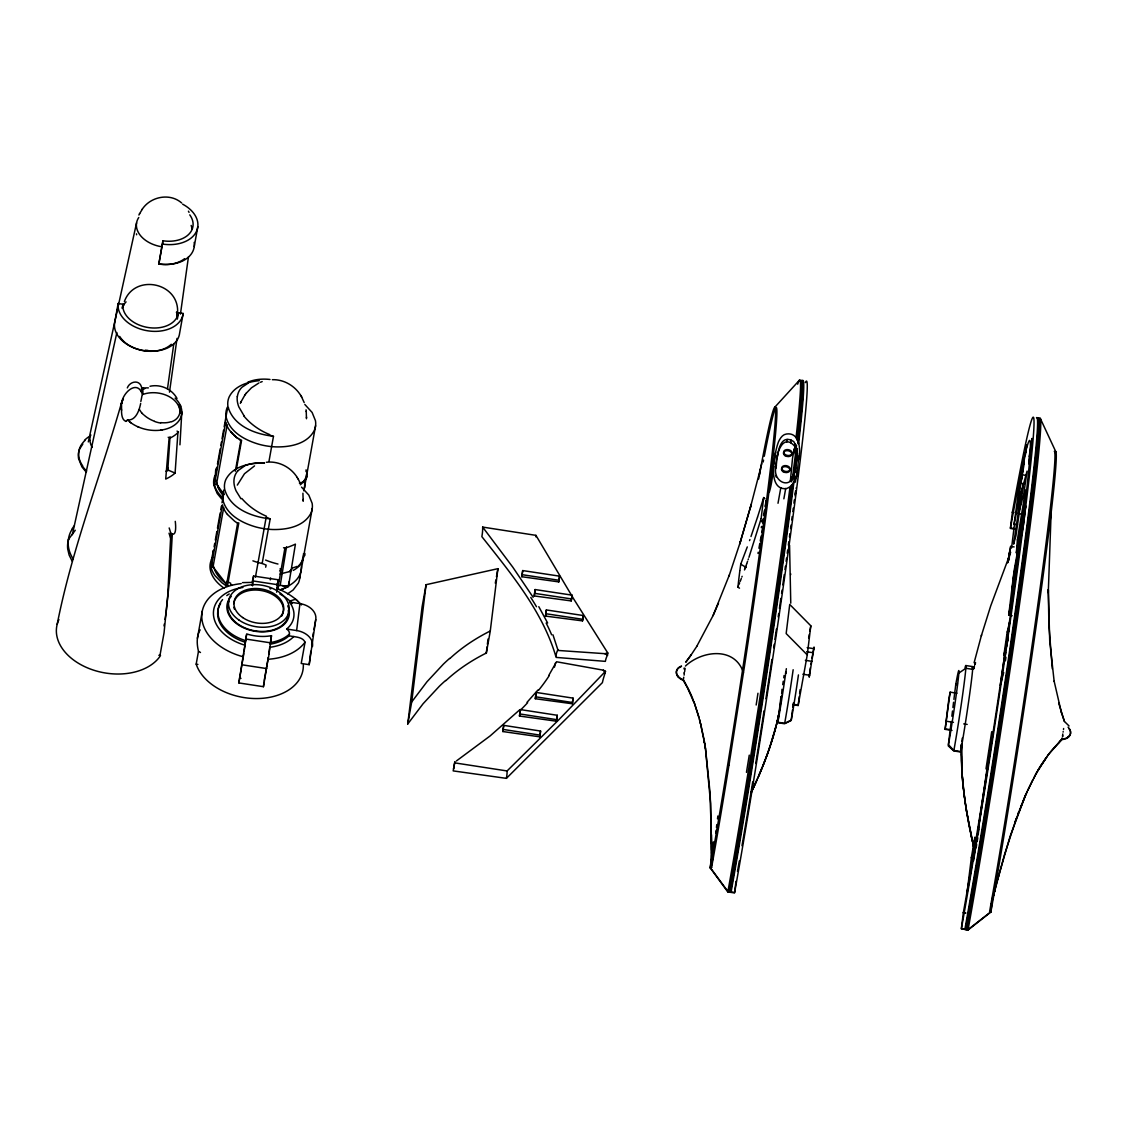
<?xml version="1.0" encoding="UTF-8"?>
<svg xmlns="http://www.w3.org/2000/svg" width="1127" height="1127" viewBox="0 0 1127 1127"><rect width="100%" height="100%" fill="white"/><g stroke="black" fill="none" stroke-linecap="round" stroke-linejoin="round"><path stroke-width="1.5" d="M252.251 585.35L252.476 582.391L242.488 582.617M276.932 587.533L276.678 590.337M711.602 853.266L711.686 845.87M794.197 473.255C796.042 463.141 799.677 450.997 793.76 441.615C777.686 431.148 777.067 460.351 775.954 468.114C775.024 459.774 780.912 431.218 794.436 445.926C796.817 450.87 796.761 456.576 795.986 461.901M961.401 754.836L961.486 752.681M306.248 411.285L306.459 418.751M711.588 856.351L711.686 852.561M796.395 455.407L796.423 457.238M964.515 797.916L962.078 774.066L961.5 751.822M306.995 472.086L306.305 476.327A29.696 20.286 9.5 0 1 302.909 482.06M961.416 752.272L961.5 750.962M711.489 865.973L710.602 803.466L705.375 747.567M711.475 867.1L711.531 867.649M961.43 751.413L961.556 748.398M303.248 499.444L303.177 501.191L302.924 493.217M961.444 750.554L961.585 747.539M303.684 554.949L303.219 558.668M306.53 417.089L306.502 417.863M961.5 747.976L961.613 746.68M961.528 747.116L961.669 744.961M169.177 527.957L170.839 533.268L167.74 595.62L164.049 632.839L159.724 656.745A54.758 37.416 10.2 0 1 90.709 669.156A54.758 37.416 10.2 0 1 58.928 619.568M289.456 634.121A7.48 5.466 7 0 0 287.427 629.669A8.847 6.452 7 0 0 286.638 629.021A36.303 24.808 10.2 0 0 289.709 625.978A36.374 24.85 10.2 0 0 289.498 602.029L299.937 603.621A18.412 13.439 7 0 1 315.743 619.639L309.192 664.676L301.219 663.465L305.037 642.291C302.825 636.501 294.062 637.079 289.104 635.755A39.487 26.978 10.2 0 1 270.1 644.179L271.339 636.727M961.556 746.257L961.711 744.102A465.268 317.899 10.2 0 0 961.416 754.076M172.332 533.649L169.909 576.151L166.289 610.862M795.113 469.001L794.958 470.086A48.602 33.204 10.2 0 1 793.943 474.467L790.393 480.496L792.535 458.295L794.126 449.067L794.986 449.743M1051.237 509.545L1048.279 592.76L1048.307 589.815L1049.716 640.854L1054.154 681.384M781.983 689.301L781.687 693.781M179.94 444.827L181.827 411.904M796.437 456.829L793.563 476.749M177.066 431.092L177.967 431.726L175.094 473.072L168.486 470.255L167.965 467.564L170.022 436.698M796.31 487.639L796.226 488.385M796.352 458.703L796.268 459.548M297.528 600.86L295.584 599.254L289.864 601.001M781.49 696.077L779.997 707.517A465.268 317.899 10.2 0 1 776.503 724.45L769.093 749.399M739.509 588.181L737.946 587.223L738.622 580.673M973.559 860.873L978.926 827.598M978.236 834.501L978.757 829.317M773.911 466.522C772.587 475.284 774.235 490.217 786.561 488.555C799.578 483.849 796.874 464.578 799.367 454.223C800.353 445.813 798.071 432.261 786.533 433.994C782.448 434.43 780.095 438.459 778.489 441.812C772.544 457.956 774.263 475.918 769.262 492.372M776.433 465.479C770.854 480.863 791.337 491.795 794.465 472.678M121.491 404.72C121.885 408.819 120.082 419.047 125.9 421.442M738.664 580.306L739.819 570.882M534.24 595.944L535.128 589.562L572.009 595.141L571.572 598.944L571.22 600.916L534.24 595.944L535.128 589.562M545.51 616.089L546.356 609.932L583.222 615.525L582.8 619.329L582.518 620.878L545.51 616.089L546.356 609.932M748.962 557.316L761.091 518.8M582.518 620.878L583.222 615.525M761.134 518.505L763.43 499.67M521.843 576.728L522.703 570.572L559.57 576.151L559.091 580.278L558.795 581.898L521.843 576.728L522.703 570.572M558.795 581.898L559.57 576.151M571.22 600.916L572.009 595.141M252.547 585.857L253.589 576.052L278.115 579.757L276.664 592.224M454.773 762.063L453.561 768.882A44.855 1.254 -81.3 0 1 454.674 762.866L455.026 761.894M785.73 671.903L785.589 673.537L786.012 671.65M810.341 667.79L809.214 677.158L814.074 647.039L811.989 658.182M184.603 258.689A29.837 20.385 10.2 0 1 158.837 264.042L162.95 240.784A28.062 19.173 10.2 0 0 188.561 234.529A28.062 19.173 10.2 0 0 189.773 214.863M158.837 264.056L162.95 240.784M268.353 657.238L263.436 686.695L238.868 682.934L243.559 655.139M246.517 634.924L244.066 651.744M238.868 682.934L246.672 633.909A36.374 24.85 10.2 0 0 269.438 635.994L271.494 635.656L268.55 657.435M263.436 686.695L264.014 682.004M269.719 647.292L268.79 654.28M312.447 646.574A18.412 13.439 7 0 0 296.64 630.557L299.937 603.621M309.192 664.676L310.841 651.223M311.672 644.489L312.08 641.122M445.602 680.483A312.728 213.679 10.2 0 0 439.375 686.23L423.062 703.769L407.749 723.985L422.104 606.763L426.076 584.702L497.909 568.67L490.231 631.331L486.272 653.392L487.061 646.87M407.749 723.985L411.707 701.938L426.076 584.702M487.385 644.25L488.033 639.037M710.151 868.015L713.363 841.855M712.377 860.746L712.588 859.013M713.278 853.28L713.63 850.42M713.983 847.546L714.687 841.813M715.744 833.205L716.096 830.331M716.448 827.472L716.8 824.598M717.505 818.864L717.857 815.99M763.345 523.759L763.993 518.716M764.36 515.729L765.078 509.855M765.501 506.389L766.191 500.839M731.099 891.992L731.113 891.936A306.91 8.607 -81.3 0 0 794.45 477.89M736.001 881.244L734.536 892.908L727.831 891.95L710.193 867.804M796.521 445.052A306.812 8.593 -81.3 0 1 795.732 451.772L792.619 477.101A306.812 8.593 -81.3 0 1 792.309 479.595M780.983 696.683L777.799 722.703L784.603 723.745L791.182 720.505L792.464 710.038M792.802 707.46L793.323 703.065M792.999 704.741L798.155 705.516L799.282 696.514M799.621 693.542L800.114 689.668M807.256 654.914L810.82 625.795L789.731 604.438L786.167 633.557L807.256 654.914L798.155 705.516M951.991 730.395L945.116 729.338L948.765 699.782M945.116 729.338L950.131 692.161L957.006 693.204M951.216 721.449L948.23 745.863L953.78 750.948L960.584 751.991L961.528 744.369M951.85 716.208L952.498 710.982M952.921 707.502L953.569 702.262M953.921 699.374L955.781 684.385L957.429 683.582M961.866 741.594L962.289 738.115M948.441 744.637L953.865 750.512L960.669 751.554L961.599 743.919M1013.976 528.549L1010.454 528.014A283.187 7.931 -81.3 0 1 1023.485 516.955A283.187 7.931 -81.3 0 1 963.374 912.461L961.331 928.93L968.065 929.803M1054.759 452.462A276.157 7.734 -81.3 0 1 1038.953 606.227A276.157 7.734 -81.3 0 1 990.887 911.785L968.107 929.578L961.416 928.493A306.812 8.593 -81.3 0 0 1026.542 499.979A306.812 8.593 -81.3 0 0 1012.426 511.982L1010.37 528.45L1015.779 529.281M1008.75 559.471L1009.778 551.089L1007.665 562.866L1010.665 546.384L1014.117 546.919M964.839 929.465L968.023 930.029L990.844 912.067M964.923 929.099L964.923 929.028A306.91 8.607 -81.3 0 0 1017.301 596.901A306.91 8.607 -81.3 0 0 1036.488 417.737M1011.567 547.947L1014.582 523.351M1012.159 615.708L1008.707 615.187L1014.089 570.713L1025.753 505.91L1023.457 524.633L1011.807 589.435M990.802 912.278L991.901 903.516M992.295 900.079L992.732 896.585M502.839 731.536L503.727 725.365L540.58 731.057L540.072 735.128L539.763 736.833L502.839 731.536L503.727 725.365M795.296 467.55L795.07 469.325M784.054 675.51L783.772 677.792M1008.933 560.246L1010.665 546.384M519.477 716.039L520.42 709.587L557.287 715.279L556.71 719.66L556.428 721.21L519.477 716.039L520.42 709.587M535.311 698.726L536.227 692.443L573.079 698.134L572.516 702.515L572.291 703.755L535.311 698.726L536.227 692.443M539.763 736.833L540.58 731.057M556.428 721.21L557.287 715.279M572.291 703.755L573.079 698.134M764.979 498.852L763.697 497.57L763.486 499.289M685.709 684.004L683.356 679.581M1063.099 732.099L1063.184 731.522M305.037 642.291L305.051 642.165A54.772 37.416 10.2 0 1 268.015 659.267L264.211 680.44M683.314 679.891L683.314 679.849A11.27 7.706 10.2 0 1 676.439 672.777A11.27 7.706 10.2 0 1 681.497 666.015M683.765 677.186L683.483 678.82M739.89 570.361L740.749 564.162L747.286 546.905M684.286 673.904L684.103 675.129M684.624 671.791L684.864 670.03M1017.526 524.745L1014.075 524.21L1020.484 477.482L1023.795 461.253M1022.71 470.015L1017.737 506.361L1014.075 524.21M1023.894 461.366L1023.415 464.831L1026.767 444.813L1025.387 454.829M1062.691 734.79L1062.803 733.973M121.575 404.058C121.97 393.013 137.579 378.742 142.396 394.506M166.12 612.088L165.049 619.47M1024.344 483.793L1020.879 483.272L1022.724 469.903M1020.879 483.272L1024.246 463.183M1063.494 729.535L1063.62 728.521M167.472 388.857L173.826 343.594M169.487 392.168L177.024 338.396M180.433 314.109L188.448 256.871M795.113 494.246L795.634 490.808M795.056 469.452L794.253 473.143M1004.34 662.028L1004.819 658.689M1005.298 655.336L1005.777 651.984M1006.496 646.954L1006.974 643.616M1007.468 640.263L1008.186 635.234M1008.665 631.895L1009.144 628.542M795.916 490.724L795.084 495.866M1005.453 660.605L1005.946 657.196M271.48 635.727L271.339 636.656M1018.47 513.588L1021.935 489.865L1027.077 471.086L1023.612 494.809L1018.47 513.588L1021.921 514.123M243.812 653.491L243.601 654.815M73.311 559.161A49.349 33.895 12.8 0 1 68.465 539.509L68.606 538.213A50.616 34.458 14.1 0 1 71.889 529.648M756.175 704.995L757.964 693.246M607.481 655.252L607.819 653.04L573.812 599.127L535.931 535.353L482.666 527.084A36.867 16.496 71.9 0 1 482.173 534.705L481.877 536.663C511.066 573.615 542.763 611.369 556.146 657.407L605.326 661.366L605.833 659.267A34.078 12.341 78.2 0 1 607.129 655.9L607.481 655.252A34.852 22.484 -30.9 0 0 604.79 653.674M453.547 768.924L453.181 770.896L506.403 778.363L602.396 682.624L602.875 680.525A34.078 11.101 -62 0 1 604.424 675.242L605.509 671.312L603.368 670.185L556.527 661.76L548.764 675.439M685.146 668.353L685.005 669.156M268.268 657.745L268.015 659.267M783.265 681.215L782.702 684.638M728.944 765.303L744.271 667.522A276.256 7.748 -81.3 0 0 768.121 498.472L770.319 480.835A276.214 7.748 -81.3 0 0 764.261 456.266M746.454 772.375L749.258 755.146M164.345 623.964L164.021 625.908M277.82 586.42L280.214 585.336L286.526 546.806M285.596 587.843L288.456 586.533L295.429 544.116L293.429 545.031A40.037 14.524 -10.8 0 1 284.892 548.201L283.525 547.764M282.68 588.886A25.245 6.523 -14.9 0 0 288.103 586.491L289.259 581.602M795.324 471.03L795.901 467.578M793.957 471.142L794.521 467.691M303.262 557.724L303.304 557.456A26.245 17.933 11.2 0 0 303.36 557.062L303.459 555.118M810.905 664.197L811.144 662.817M976.123 847.828L976.672 844.503M977.236 841.193L977.785 837.882M1062.437 736.156L1062.592 735.339M284.892 548.201L280.538 572.939M990.887 904.333L989.591 911.644M118.138 303.515L114.56 323.364A32.908 22.484 10.2 0 0 144.341 350.68A32.908 22.484 10.2 0 0 179.602 333.324L183.166 313.475L178.39 312.743A28.062 19.173 10.2 0 1 148.313 327.548A28.062 19.173 10.2 0 1 122.928 304.248L118.138 303.515A32.908 22.484 10.2 0 0 147.919 330.831A32.908 22.484 10.2 0 0 183.166 313.475M122.181 308.404L122.928 304.248M177.376 318.349L177.502 317.603M177.784 316.109L178.39 312.743M194.238 246.559L197.803 226.71M216.257 470.861L216.863 467.466M217.469 464.085L220.216 448.785M220.822 445.461L221.427 442.023M222.047 438.685L223.569 430.19M224.174 426.823L227.217 409.904M222.639 497.88L219.385 494.373A37.783 25.808 10.2 0 1 214.398 484.737L225.682 422.09A37.529 25.639 10.2 0 0 229.739 430.514L236.473 437.459L241.587 440.333L236.388 469.241M224.132 494.542L216.511 484.145L227.175 424.879M197.422 638.291L202.268 611.172M212.876 553.596L213.496 550.201L211.566 559.26M214.102 546.82L214.722 543.369M215.327 540.044L216.849 531.521M217.455 528.197L220.188 512.926M220.807 509.559L221.413 506.164M222.019 502.797L223.85 492.626M227.415 514.447L234.655 521.237L237.614 523.252L238.825 522.886L227.541 585.533L226.344 585.899L221.991 582.814L215.215 575.897A37.571 25.667 10.2 0 1 211.115 567.487L222.399 504.84A37.825 25.836 10.2 0 0 227.429 514.447M227.541 585.533L213.031 566.895L223.695 507.629M303.332 664.831A54.772 37.416 10.2 0 1 255.857 698.557A54.772 37.416 10.2 0 1 196.183 664.141L198.465 651.406M235.304 471.241L240.826 440.558L239.318 439.558M226.344 585.899L237.614 523.252M268.987 461.309L273.495 436.248C255.195 434.233 233.416 426.048 227.992 406.72A35.571 24.301 10.2 0 1 229.218 396.817C234.67 385.786 247.841 381.757 259.266 380.672M255.42 577.221L266.169 517.293L270.184 518.871L262.168 563.444L266.113 565.092L265.69 567.205M279.13 580.828L280.665 572.305M303.938 490.513L315.588 425.724M289.104 635.755L289.4 634.107A39.487 26.978 10.2 0 1 270.395 642.545M299.712 578.221L312.278 508.347M312.785 636.107L313.376 632.81M313.968 629.528L315.743 619.639M495.302 583.152L495.894 579.87M496.458 576.77L497.542 570.741M497.599 570.403L497.909 568.67M761.317 527.647L761.542 526.436M762.416 521.547L762.866 519.096M763.514 515.433L764.402 510.559M765.134 506.46L766.163 500.712M769.121 488.597L769.741 485.159M770.361 481.708L775.644 452.406M758.006 553.427L758.232 552.216M758.936 548.257L759.809 543.383M760.26 540.932L761.134 536.043M761.796 532.381L762.824 526.633M777.348 456.815L777.813 454.181M786.731 442.122L787.209 439.474M711.531 867.776L713.461 857.013A276.256 7.748 -81.3 0 0 728.93 765.346M778.01 503.262L780.8 487.752M790.675 442.728L791.154 440.079M783.857 498.838L785.716 488.498M796.662 457.069L796.085 460.619A49.236 33.641 10.2 0 0 796.24 456.801L794.126 449.067M794.803 471.001L795.282 468.353M798.564 459.464L799.184 456.012M795.296 482.187L797.465 470.128M784.688 723.323L784.688 723.295A51.095 1.437 -81.3 0 0 793.154 669.734M808.637 637.91L809.271 634.445M809.89 630.993L810.82 625.795M948.68 700.219L950.131 692.161M1013.201 578.531L1018.019 551.695L1013.539 588.35L1008.707 615.187M279.257 580.123L277.848 587.942M252.307 581.701L253.533 575.996M276.876 585.462L277.284 583.265M277.566 589.506L277.932 587.406M506.417 778.278L506.629 777.038A39.952 13.017 -62 0 0 507.08 770.967L559.02 719.547L605.509 671.312M270.269 579.884L270.621 578.024M758.654 478.947L760.471 469.142M1062.183 737.903L1062.014 738.65M303.233 557.865L303.205 557.992A28.189 19.258 9.9 0 1 303.022 558.795L302.966 559.048M306.516 475.383L306.671 474.425A26.245 17.905 11.2 0 0 306.713 474.044L306.755 473.481A28.189 19.272 9.9 0 0 306.783 472.664L306.769 472.523A29.922 20.159 13 0 0 306.502 470.931M57.181 624.33C72.114 548.426 100.585 476.059 121.801 401.832M778.757 714.377L778.996 713.095M778.588 715.222L778.842 713.94M778.419 716.054L778.672 714.772M778.25 716.885L778.503 715.617M778.067 717.716L778.32 716.448M777.884 718.561L778.151 717.279M121.857 402.494L121.195 404.537M88.315 441.897L136.564 222.864M72.339 534.663L116.87 332.55M777.7 719.392L777.968 718.11M777.517 720.223L777.785 718.941M777.32 721.055L777.602 719.773M140.678 403.424C139.41 409.932 135.958 420.723 127.59 419.977A30.64 20.934 10.2 0 0 170.374 427.471A30.64 20.934 10.2 0 0 175.108 398.169M777.137 721.886L777.405 720.604M776.94 722.717L777.207 721.435M776.742 723.548L777.01 722.266M991.197 904.911L991.647 903.065M776.531 724.365L776.813 723.097M992.309 900.177L993.042 897.205M992.239 900.614L993.817 894.162M992.535 899.402L992.972 897.571M776.334 725.196L776.616 723.928M993.422 895.754L1004.467 854.773L1016.413 818.244M993.775 894.232L995.268 888.287M277.805 580.771L278.115 579.757M994.338 892.105L994.789 890.288M776.207 725.591L775.291 729.239M775.911 726.845L776.123 726.027M995.254 888.456L996.029 885.315M995.719 886.639L996.789 882.342M750.103 508.629L761.796 463.606M981.279 635.966L990.703 605.917L1010.68 552.329M996.86 882.202L997.564 879.384M775.686 727.605L774.967 730.437M997.634 879.257L1010.186 836.107L1024.781 797.141M998.029 877.778L998.818 874.82M974.108 662.746L981.575 634.867M1008.073 639.925L1005.481 649.561L1000.269 685.399L1003.706 672.551M121.913 402.663L122.392 400.916M774.643 731.634L775.038 730M774.305 732.832L774.714 731.198M276.89 587.477L276.707 588.364A54.772 37.416 10.2 0 1 301.501 604.931M773.967 734.015L774.39 732.381M773.615 735.213L774.038 733.578M773.277 736.396L773.7 734.776M772.911 737.593L773.347 735.959M974.052 667.297L973.615 668.931L974.334 666.55M772.558 738.777L772.995 737.143M973.967 667.747L974.404 666.113M763.697 497.57L757.569 517.025M772.192 739.96L772.629 738.326M771.812 741.143L772.263 739.523M974.77 664.93L975.517 662.563M771.896 740.707L771.065 743.51M975.066 664.183L975.447 663M771.516 741.89L770.671 744.693M757.499 517.208L750.991 536.537M122.308 400.86L123.406 399.127M770.29 745.863L770.755 744.243M729.07 575.897L740.552 541.284M769.896 747.046L770.361 745.426M769.966 746.609L766.571 756.442M769.572 747.779L768.684 750.582M748.131 559.71L748.413 558.907M747.581 561.302L746.736 563.697M768.755 750.131L767.853 752.921M749.568 540.58L749.92 539.551M746.637 563.951L746.37 564.712M768.346 751.315L767.431 754.104M746.102 565.444L745.792 566.303M745.68 566.656L745.37 567.515M1015.216 821.555L1024.57 797.648M744.877 568.853L745.299 567.684M744.792 569.107L744.482 569.952M767.501 753.653L765.698 758.781M767.078 754.822L762.514 766.909L763.979 762.993M729.38 574.953L713.18 615.342L696.754 646.377M741.862 577.038L742.129 576.306M766.219 757.161L765.247 759.936M167.965 467.564L166.176 471.382M741.312 578.503L740.2 581.405M1017.737 814.441L1018.808 811.609M765.332 759.499L764.36 762.275M739.636 582.87L739.073 584.321M764.881 760.669L763.444 764.599M1019.512 810.017L1020.16 808.383M738.509 585.772L737.946 587.223M1020.611 807.228L1022.006 803.762M763.064 765.318L759.161 774.982M761.57 769.22L762.12 767.628M761.091 770.375L761.655 768.783M240.347 403.381L241.136 401.522M792.535 479.482L793.084 478.144M1022.471 802.607L1025.584 795.014M240.798 402.254L245.094 394.675M237.304 485.117L244.489 473.734L254.547 465.888M760.612 771.53L761.176 769.938M760.133 772.685L760.697 771.093M760.218 772.234L758.175 777.278M759.725 773.39L758.668 776.137M1024.697 797.324L1027.091 791.647M758.753 775.686L757.668 778.419M1025.006 796.634L1025.64 794.901M713.039 615.624L718.491 603.17M757.753 777.982L755.118 784.153M756.668 780.715L757.245 779.137M1026.063 794.211L1026.922 792.295M756.147 781.856L756.738 780.278M756.231 781.42L753.033 788.703M755.724 782.561L754.597 785.294M1027.134 791.563L1032.924 779.532M754.681 784.843L751.427 792.112L754.16 785.984M1027.768 790.436L1035.981 773.784M139.509 213.848L142.312 209.185M752.582 789.407L750.892 793.253M138.931 215.046L139.649 213.538M1033.642 778.433L1036.798 772.347A368.811 251.997 10.2 0 1 1040.7 765.698L1048.983 753.921A220.328 150.553 10.2 0 1 1053.336 748.539L1059.422 741.96M212.764 557.302L211.467 559.682A35.571 24.301 10.2 0 0 210.256 569.586C211.777 577.503 217.68 583.716 224.09 588.181M1036.051 773.671L1036.544 772.784M124.379 301.543C134.479 273.424 178.827 282.243 177.601 312.052M1036.615 772.953L1040.094 766.994M791.253 481.863L791.915 480.736M1038.122 770.319L1047.406 756.02M790.393 480.496L791.393 478.961M1040.615 766.149L1046.025 757.936M691.245 654.745L696.796 646.335M411.707 701.938L427.02 681.722L443.348 664.169A312.728 213.679 10.2 0 1 449.574 658.422M282.159 573.474L289.343 571.628L292.358 568.543M68.409 539.495L75.284 530.253M1047.687 755.315L1061.859 739.58A11.27 7.706 10.2 0 0 1068.847 728.521M82.82 444.066L79.806 448.757A35.571 24.301 10.2 0 0 78.594 458.675L81.933 466.874L86.37 472.283M245.883 393.619L251.448 387.815L258.9 382.969M142.115 209.439C150.356 196.563 169.895 192.59 181.658 202.973M244.869 394.985L246.123 393.295M127.309 387.913C129.732 381.405 139.438 379.193 141.551 387.167M279.637 571.023L281.243 568.994L280.031 568.839M537.931 690.02L527.042 702.304M303.783 481.384L303.036 482.159A33.176 22.667 11.3 0 1 300.261 484.793M300.472 564.021L299.317 565.162M774.643 407.382L799.339 380.306M237.825 470.762L244.982 465.676A47.63 30.654 24.3 0 1 264.084 462.887M1069.03 736.269L1067.903 737.241M1058.563 742.82L1060.183 741.186M1059.803 741.2L1061.93 739.143A11.27 7.706 10.2 0 0 1068.058 727.169M519.265 710.193L490.146 735.917L456.379 760.979M1060.606 740.791L1061.733 739.706M958.838 673.087L965.839 668.283L972.643 669.325M685.427 666.057C702.135 650.406 734.945 646.349 743.468 672.734M287.582 593.844L293.175 589.956L298.359 583.068A35.571 24.301 10.2 0 0 299.824 575.756M288.681 585.815L289.498 585.35A39.98 27.457 7.5 0 0 294.232 581.926A36.487 24.963 7.5 0 0 301.275 569.628A35.162 24.047 7 0 0 301.332 566.402M955.696 684.822L957.344 684.019M248.306 383.053L241.967 387.251A35.374 23.287 28.2 0 0 237.36 396.648M142.594 389.477L141.467 389.886M166.5 471.128L168.486 470.255M290.696 571.093L289.343 571.628M260.436 382.278L262.182 381.588M211.129 567.487L213.031 566.895M214.412 484.737L216.511 484.145M122.956 399.268L122.998 399.268A30.739 21.004 10.2 0 0 121.603 410.242L121.603 410.313M607.819 653.04L604.805 653.674L558.062 650.448L552.963 634.811M162.034 429.95L160.781 430.134M270.015 647.264L270.663 647.18A43.728 29.88 10.2 0 0 293.823 636.473M149.99 386.265C160.428 383.913 171.896 389.012 177.009 398.437M142.312 388.181L143.509 388.054M266.324 462.267C278.552 460.732 291.02 467.268 297.373 477.721M272.354 379.7C283.877 379.292 295.035 385.899 300.895 395.718M227.415 583.349L227.189 581.222A45.855 32.317 11 0 0 230.781 583.349M264.465 463.127C250.433 462.732 233.021 465.817 225.893 479.454A35.571 24.301 10.2 0 0 224.682 489.357C230.105 508.671 251.885 516.856 270.184 518.871M160.724 423.019L159.766 422.893A23.075 16.609 26.9 0 1 154.554 421.442M280.214 585.336L283.849 585.857M282.285 585.631L283.328 585.772M284.187 585.899L288.103 586.491M285.385 586.082L286.92 586.308M522.21 574.7L559.091 580.278M534.691 593.365L571.572 598.944M545.919 613.736L582.8 619.329M1022.626 474.876L1026.077 475.411M1012.426 511.982L1013.736 512.179M1012.342 512.419L1013.694 512.63M965.783 665.536L972.587 666.578M807.186 647.645L813.933 648.673M806.678 651.758L813.426 652.787M805.382 660.337L812.13 661.366M253.152 580.968L277.735 584.73M802.875 674.228L809.623 675.27M946.567 721.266L953.442 722.322M963.74 723.9L967.177 724.422M793.197 704.305L798.226 705.079M945.201 728.901L950.23 729.662M286.638 629.021L296.64 630.557M246.038 639.079L270.621 642.841M242.122 664.817L266.705 668.579M158.851 655.308L160.541 655.576M196.183 664.141L197.887 664.395M507.08 770.953L454.674 762.866M973.672 857.647L971.418 857.309L966.797 894.753L971.361 868.523L974.911 837.15L971.319 857.802L973.587 858.14M963.374 912.461L965.712 912.814M963.289 912.898L965.642 913.264M759.443 474.65A276.157 7.734 -81.3 0 1 768.868 481.835A276.157 7.734 -81.3 0 1 710.235 867.565L727.915 891.499L734.621 892.471A306.812 8.593 -81.3 0 0 788.337 550.694A306.812 8.593 -81.3 0 0 805.368 382.617M727.873 891.725L731.057 892.218M535.663 696.81L572.516 702.515M519.857 713.954L556.71 719.66M503.22 729.437L540.072 735.128M138.72 427.133L137.593 426.64M740.749 564.162L746.271 567.515M200.479 652.491L198.493 651.279A48.475 28.203 47.3 0 1 200.155 629.852M168.191 437.248L169.149 437.839L165.711 479.074A34.627 12.566 -10.8 0 0 175.079 473.072M131.296 423.048L130.211 422.245M237.867 438.53L233.909 435.233M1061.409 712.644L1064.437 721.463L1069.058 725.971M304.825 404.466L312.123 412.454L315.447 420.653A35.571 24.301 10.2 0 1 314.236 430.556C307.108 444.179 289.709 447.264 275.678 446.884A51.138 34.951 10.2 0 1 259.365 444.39C245.503 440.446 229.739 432.275 226.147 417.089A35.571 24.301 10.2 0 1 227.358 407.185M301.515 487.103L308.812 495.091L312.137 503.29A35.571 24.301 10.2 0 1 310.925 513.194C303.797 526.816 286.399 529.901 272.354 529.507A51.138 34.951 10.2 0 1 256.054 527.013C242.178 523.069 226.414 514.912 222.822 499.712A35.571 24.301 10.2 0 1 224.048 489.808M179.926 412.13L181.729 413.806M763.444 523.196L762.486 522.238M762.162 521.914L760.88 520.632M170.839 533.268C176.939 537.79 175.685 524.576 175.263 521.35M232.74 434.078L230.655 431.726M221.653 498.909L217.201 493.485L213.876 485.286A35.571 24.301 10.2 0 1 215.088 475.383M990.999 746.13L990.408 745.426L978.49 827.584L992.972 733.48L991.704 731.747L986.026 768.642L987.294 770.375M677.933 676.679L677.82 676.538M482.666 527.084L512.799 567.177L533.141 597.31M244.249 416.145L238.839 406.917A35.205 23.287 27.5 0 1 237.262 396.605M240.939 498.768L236.092 490.893A35.374 23.258 28.2 0 1 234.05 479.271A35.205 23.174 27.4 0 1 237.867 470.79M677.736 676.425L677.2 675.045M603.368 670.185L605.269 672.875M298.12 478.961L299.838 482.314M297.218 477.468L298.261 479.2M301.529 396.803L304.191 402.578M300.684 395.366L301.726 397.127M538.805 606.678L547.637 623.006M72.128 561.119L69.127 555.048L67.705 548.99A51.138 34.951 10.2 0 1 69.085 537.79M139.354 409.326L140.058 410.51A22.301 17.398 26.7 0 0 142.115 413.384M685.977 684.469L693.739 701.91M686.752 686.47L683.244 680.342A11.27 7.706 10.2 0 1 676.355 673.228A11.27 7.706 10.2 0 1 681.412 666.466M687.104 686.568L688.935 690.161M188.434 211.186L189.054 212.369M689.076 690.471L689.372 691.076A220.328 150.553 10.2 0 1 692.274 697.571L693.964 702.473M1040.32 418.483L1055.83 451.772M178.615 404.692L178.7 404.889A23.836 15.919 22 0 1 179.066 405.847A23.878 16.003 21.5 0 1 179.996 410.355M180.362 405.424L180.7 406.227M693.908 701.684L697.881 714.194A377.531 257.956 10.2 0 1 699.473 719.857M694.147 702.332L699.064 717.589M1058.662 703.037L1064.437 721.463M170.656 538.269L169.036 533.198M1061.423 712.673L1054.125 681.117M699.613 719.618L699.67 720.618M699.754 720.153L704.065 740.721M795.592 452.519L795.718 453.012A44.446 30.373 10.2 0 1 796.028 460.605M699.994 721.815L700.402 723.478M700.571 723.351L703.924 739.115M974.165 848.546L973.559 845.94M974.08 848.983L972.376 840.728M974.165 849.364L966.867 812.525M973.362 845.067L972.967 843.334M972.573 841.587L972.77 842.461M972.305 841.165L970.389 831.36M972.108 840.291L971.728 838.558M971.544 837.685L969.375 826.33M970.051 830.543L968.417 821.315M136.635 234.768L136.466 233.81M969.051 825.527L967.29 815.032M968.107 820.498L966.05 807.51M704.262 740.918L704.248 741.763M704.347 741.411L704.375 742.524M704.305 741.172L704.319 742.144M704.431 741.904L704.445 742.904M704.614 742.932L704.572 743.665M704.741 743.721L704.727 744.553M704.671 743.327L704.643 744.031M965.67 805.002L966.994 814.229M704.826 744.186L704.812 745.074M704.924 744.806L704.924 745.736M966.586 811.722L965.29 802.494M705.009 745.356L704.995 746.13M705.108 745.919L705.234 747.638M705.277 747.018L705.319 748.187M705.46 748.131L710.179 793.929L711.616 850.181M964.754 798.733L965.783 806.693M963.796 791.196L965.402 804.185M775.897 475.524L776.109 476.975M306.051 409.819L306.29 411.651M965.036 801.677L964.261 794.958M964.022 794.155L963.655 789.942M963.571 790.379L963.106 784.913M1052.336 668.917L1048.871 624.527L1048.913 625.26M963.43 789.125L962.993 783.659M962.867 782.406L962.909 784.096M962.782 782.842L962.43 777.376M962.669 781.589L962.331 776.123M962.247 774.869L962.261 776.573M962.162 773.615L962.162 775.32M962.078 772.361L962.078 774.066M961.993 771.107L961.993 772.812M961.923 769.868L961.923 771.558M961.852 768.614L961.838 770.304M961.796 767.36L961.782 769.051M961.74 766.106L961.711 767.797M961.683 764.853L961.655 766.543M789.562 545.144L790.76 603.17M961.641 763.613L961.613 765.303M790.647 573.77L790.689 574.657M961.599 762.359L961.556 764.05M961.514 762.796L961.486 756.118M89.836 440.277L89.836 440.136A28.189 19.272 9.9 0 1 89.836 439.178L89.878 438.628A26.245 17.905 11.2 0 1 89.921 438.234L90.301 436.332A29.696 20.286 9.5 0 1 90.85 434.966M961.486 761.556L961.486 755.259M1048.307 589.815L1048.913 626.288M711.531 834.755L711.602 844.01M961.486 754.4L961.401 755.696M122.477 307.488A28.062 19.145 10.5 0 1 126.069 301.895M176.545 312.418A28.062 19.145 10.5 0 1 177.277 318.856M123.688 304.853A28.062 19.215 10.7 0 1 124.224 304.022M176.516 312.094A28.062 19.215 9.9 0 1 177.305 318.73M171.29 344.284A29.837 20.385 10.2 0 1 144.2 350.807A29.837 20.385 10.2 0 1 119.673 336.395M148.017 350.427A28.696 19.61 10.2 0 1 145.228 350.159M123.928 304.755A28.048 19.173 6.8 0 1 124.195 304.36M71.677 529.577A47.334 32.331 15.2 0 1 74.368 525.745M141.396 388.308A30.64 20.934 10.2 0 1 148.412 387.885M127.436 419.737A8.03 4.409 76 0 1 126.196 421.301M180.024 410.439A23.878 16.046 21.2 0 1 177.657 417.553A23.836 16.032 21.8 0 1 177.009 418.3L176.502 418.821A23.766 16.003 22.3 0 1 171.586 421.766M142.396 394.605A24.625 17.412 7.1 0 1 167.543 395.802A24.625 17.412 7.1 0 1 179.926 412.172M170.881 421.78A23.442 16.017 24 0 1 160.781 422.639M154.357 421.202A22.737 16.75 27.4 0 1 148.806 418.554A22.427 17.102 27.5 0 1 144.002 415.032M143.27 414.497A22.329 17.299 27.1 0 1 142.199 413.341M141.974 395.633A16.651 1.803 -75.6 0 1 140.833 401.48M142.65 389.872A16.623 2.268 -74.6 0 1 142.777 393.548M141.354 391.647A17.891 2.085 -77.2 0 1 142.551 389.745M142.551 389.435A22.286 12.003 21.7 0 1 144.763 388.702M178.489 431.824A31.471 16.384 -2.4 0 1 169.768 438.206M84.511 440.277A41.6 29.471 9.8 0 1 88.526 436.98M84.919 440.516A36.782 25.231 7.3 0 0 79.355 449.025A35.162 24.047 7 0 0 78.707 452.181A36.487 24.949 7.5 0 0 82.637 465.789M86.694 471.072A41.6 28.33 7.5 0 1 82.229 465.902M92.146 447.32A33.176 22.103 12.9 0 1 91.808 446.701A29.922 20.159 13 0 1 89.935 440.277M160.978 246.63A28.062 19.173 10.2 0 1 138.762 217.497M191.153 225.442A28.062 19.173 10.2 0 1 191.97 228.95M182.644 204.184A32.908 22.484 10.2 0 1 196.239 231.852A32.908 22.484 10.2 0 1 162.556 244.08M194.182 242.418A32.908 22.484 10.2 0 1 158.977 263.929M240.995 678.355A54.772 37.416 10.2 0 1 239.473 677.961M243.277 656.787A54.772 37.416 10.2 0 1 201.775 616.934A54.772 37.416 10.2 0 1 241.206 583.631M244.897 645.179A43.728 29.88 10.2 0 1 213.426 613.947A43.728 29.88 10.2 0 1 242.911 587.463M279.876 594.014A43.728 29.88 10.2 0 1 292.4 603.508M287.723 605.819A31.5 21.526 10.2 0 1 254.801 631.233A31.5 21.526 10.2 0 1 231.303 596.296M288.273 610.425A30.654 20.948 10.2 0 1 255.519 630.923A30.654 20.948 10.2 0 1 228.992 601.311M233.796 603.678A25.076 17.13 10.2 0 1 264.422 591.21A25.076 17.13 10.2 0 1 281.581 616.215M234.346 609.017A25.076 17.13 10.2 0 1 233.909 607.242M269.874 588.632A36.374 24.85 10.2 0 1 270.734 588.942M245.292 642.249A39.487 26.978 10.2 0 1 220.596 603.551M245.587 640.615A39.487 26.978 10.2 0 1 222.568 599.592M226.781 595.605A39.487 26.978 10.2 0 1 229.218 593.957M289.498 602.029A8.946 6.523 7 0 1 290.315 602.663M290.287 602.677A7.452 5.438 7 0 1 291.287 603.663M266.507 516.279A47.63 31.739 26.8 0 1 241.812 498.458M232.092 585.35A48.32 35.655 9.7 0 1 230.542 584.504M262.154 563.5A50.447 36.247 10.4 0 1 252.899 560.837M277.975 564.021A58.266 29.527 34.4 0 1 265.592 560.077M304.924 553.456A32.176 20.244 42.7 0 1 304.797 555.512M302.684 558.457A32.655 18.807 48 0 1 300.374 563.923M299.373 565.205A37.149 21.948 46.2 0 1 297.26 566.923M296.81 566.444A41.854 23.864 36.2 0 1 291.949 568.022M211.58 559.26A35.74 24.315 13.8 0 0 212.087 562.345L214.215 568.417A35.951 24.569 10.2 0 0 216.243 573.079A39.065 26.696 10.2 0 0 225.118 582.758L225.78 583.265A38.177 16.891 72.7 0 0 227.147 583.349M282.792 588.914A28.02 7.241 -14.8 0 1 280.229 589.886M282.088 573.263A38.248 30.471 82.7 0 1 280.074 574.066M293.231 570.403A33.176 23.132 13.1 0 0 300.092 564.923A29.922 20.652 13.2 0 0 302.994 559.062M303.487 553.653A29.696 20.314 9.5 0 1 303.557 555.132M285.455 587.829A37.163 9.495 -14.9 0 1 280.398 589.858M273.438 436.487A52.828 36.726 25.4 0 1 269.395 434.895M303.896 490.245A36.782 25.231 7.3 0 1 303.741 490.71M304.544 487.089A35.162 24.047 7 0 1 303.811 490.231M304.515 482.948A36.487 24.949 7.5 0 1 304.586 487.089M299.655 482.948A41.854 22.878 33.1 0 1 299.388 483.046M302.275 482.159A37.149 21.427 38.5 0 1 300.036 483.244M307.262 476.439A32.176 18.948 41.2 0 1 303.712 481.314M306.065 469.846A32.655 18.863 48.1 0 1 306.22 471.706M269.522 434.529A47.63 32.739 25.3 0 1 244.038 416.215M247.616 382.335A47.63 31.288 26.5 0 1 270.001 379.461M223.033 495.218A38.938 26.611 10.2 0 1 219.526 490.456L215.158 478.806L215.666 470.17A35.74 24.385 13.8 0 1 216.849 467.395M227.809 408.847A37.825 25.836 10.2 0 1 228.499 407.819M218.568 488.667A33.486 22.878 10.2 0 1 217.694 485.568M449.828 658.577A229.894 157.09 10.2 0 1 490.006 631.134M445.869 680.638A229.894 157.09 10.2 0 1 486.033 653.181M555.865 655.97A31.781 6.269 88.4 0 1 557.992 649.617M535.931 535.353A39.952 14.468 78.2 0 1 535.888 536.861M530.775 597.437A492.992 284.99 21.1 0 1 536.494 606.749M546.158 623.048A293.964 176.629 18.2 0 1 551.624 634.797M554.484 667.114A31.838 5.114 -72.2 0 1 555.512 662.915M527.633 702.713A492.992 367.571 24.4 0 1 519.913 710.672M549.201 675.665A294.584 217.159 20.5 0 1 538.495 690.358M1037.108 417.835A306.91 8.607 -81.3 0 1 1017.906 597.056A306.91 8.607 -81.3 0 1 965.501 929.409M1054.28 451.335A276.2 7.748 -81.3 0 1 1049.378 516.349L1047.321 533.17A276.2 7.748 -81.3 0 1 990.901 904.319M1062.846 736.368A9.101 2.071 -75.4 0 1 1062.93 735.889M1039.686 418.216A306.91 8.607 -81.3 0 1 1020.484 597.38A306.91 8.607 -81.3 0 1 968.107 929.578M965.036 667.705A51.095 1.437 -81.3 0 1 963.374 689.372A51.095 1.437 -81.3 0 1 953.865 750.512M972.094 667.804A51.095 1.437 -81.3 0 1 969.967 691.992A51.095 1.437 -81.3 0 1 960.669 751.554M955.781 684.385A44.981 1.254 -81.3 0 1 957.894 682.173A44.981 1.254 -81.3 0 1 948.554 744.031M1038.164 418.328A306.812 8.593 -81.3 0 1 1019.541 594.619A306.812 8.593 -81.3 0 1 966.811 929.324M802.058 380.546A306.91 8.607 -81.3 0 1 797.972 443.686M797.409 448.518A306.91 8.607 -81.3 0 1 793.831 477.806M793.183 482.863A306.91 8.607 -81.3 0 1 730.437 892.119M763.148 462.028A276.214 7.748 -81.3 0 1 763.528 460.084M683.99 668.917A11.228 4.494 -89.4 0 1 684.174 668.015M684.019 672.551A8.607 3.071 -80.5 0 1 683.92 673.171M786.35 668.691A51.095 1.437 -81.3 0 1 777.884 722.252L784.688 723.295L791.267 720.068A44.967 1.254 -81.3 0 0 798.437 674.918M794.845 470.086A43.615 29.795 10.2 0 1 792.563 477.749M791.027 478.834A33.289 23.357 -0.8 0 0 793.929 473.213A38.008 26.625 -1.4 0 1 792.295 477.017M797.677 384.18A306.91 8.607 -81.3 0 1 796.028 437.825M795.296 444.221A306.91 8.607 -81.3 0 1 794.704 449.222M789.928 487.78A306.91 8.607 -81.3 0 1 727.915 891.499M794.45 449.842A33.246 21.723 5.7 0 1 796.169 455.407M802.678 380.63A306.91 8.607 -81.3 0 1 798.592 443.799M797.465 453.392A306.91 8.607 -81.3 0 1 795.479 469.691M800.705 380.503A306.812 8.593 -81.3 0 1 797.071 440.206M791.661 484.61A306.812 8.593 -81.3 0 1 729.225 891.64M795.521 451.8A37.98 25.104 2.9 0 1 796.31 455.646M797.62 473.312A283.187 7.931 -81.3 0 1 797.24 476.538M794.338 499.881A283.187 7.931 -81.3 0 1 793.915 503.163M793.267 508.178A283.187 7.931 -81.3 0 1 792.83 511.559M792.168 516.56A283.187 7.931 -81.3 0 1 791.732 519.941M791.041 525.069A283.187 7.931 -81.3 0 1 790.576 528.549M789.9 533.649A283.187 7.931 -81.3 0 1 789.463 536.889M788.801 541.805A283.187 7.931 -81.3 0 1 788.351 545.116M787.66 550.117A283.187 7.931 -81.3 0 1 787.224 553.287M786.561 558.104A283.187 7.931 -81.3 0 1 786.111 561.331M785.434 566.219A283.187 7.931 -81.3 0 1 784.97 569.501M784.265 574.573A283.187 7.931 -81.3 0 1 782.8 584.885M782.068 590.083A283.187 7.931 -81.3 0 1 781.589 593.394M780.884 598.367A283.187 7.931 -81.3 0 1 779.433 608.411M778.701 613.497A283.187 7.931 -81.3 0 1 778.193 616.948M776.404 629.134A283.187 7.931 -81.3 0 1 774.897 639.347M774.164 644.348A283.187 7.931 -81.3 0 1 773.671 647.687M771.91 659.408A283.187 7.931 -81.3 0 1 765.923 698.754M764.05 710.799A283.187 7.931 -81.3 0 1 755.71 763.472M752.723 781.899A283.187 7.931 -81.3 0 1 741.989 845.743M739.326 861.014A283.187 7.931 -81.3 0 1 737.481 871.41M1029.247 456.153L1028.993 463.986L1032.064 438.459L1029.247 456.153M1017.385 539.805L1016.343 553.047L1024.513 503.22L1025.542 489.977L1017.385 539.805M1007.214 631.937L1003.833 655.463L1006.453 644.714L1009.834 621.188L1007.214 631.937M1021.231 492.133L1013.624 544.13L1015.934 535.748L1023.541 483.751L1021.231 492.133M740.171 542.453L739.721 544.017L751.329 504.149L740.171 542.453M691.288 654.702L685.751 662.225L691.302 654.688M238.994 620.061A30.654 20.948 10.2 0 0 288.709 612.722A30.654 20.948 10.2 0 0 248.856 585.054A30.654 20.948 10.2 0 0 238.994 620.061M242.643 617.526A25.076 17.13 10.2 0 0 283.3 611.454A25.076 17.13 10.2 0 0 250.631 588.857A25.076 17.13 10.2 0 0 242.643 617.526M785.294 454.646A4.269 2.916 10.2 0 0 792.07 453.322A4.269 2.916 10.2 0 0 786.237 449.673A4.269 2.916 10.2 0 0 785.294 454.646M785.096 455.702A4.269 2.916 10.2 0 0 791.872 454.392A4.269 2.916 10.2 0 0 786.04 450.744A4.269 2.916 10.2 0 0 785.096 455.702M783.335 470.635A4.269 2.916 10.2 0 0 790.112 469.325A4.269 2.916 10.2 0 0 784.279 465.676A4.269 2.916 10.2 0 0 783.335 470.635M783.138 471.706A4.269 2.916 10.2 0 0 789.914 470.382A4.269 2.916 10.2 0 0 784.082 466.733A4.269 2.916 10.2 0 0 783.138 471.706"/></g></svg>
